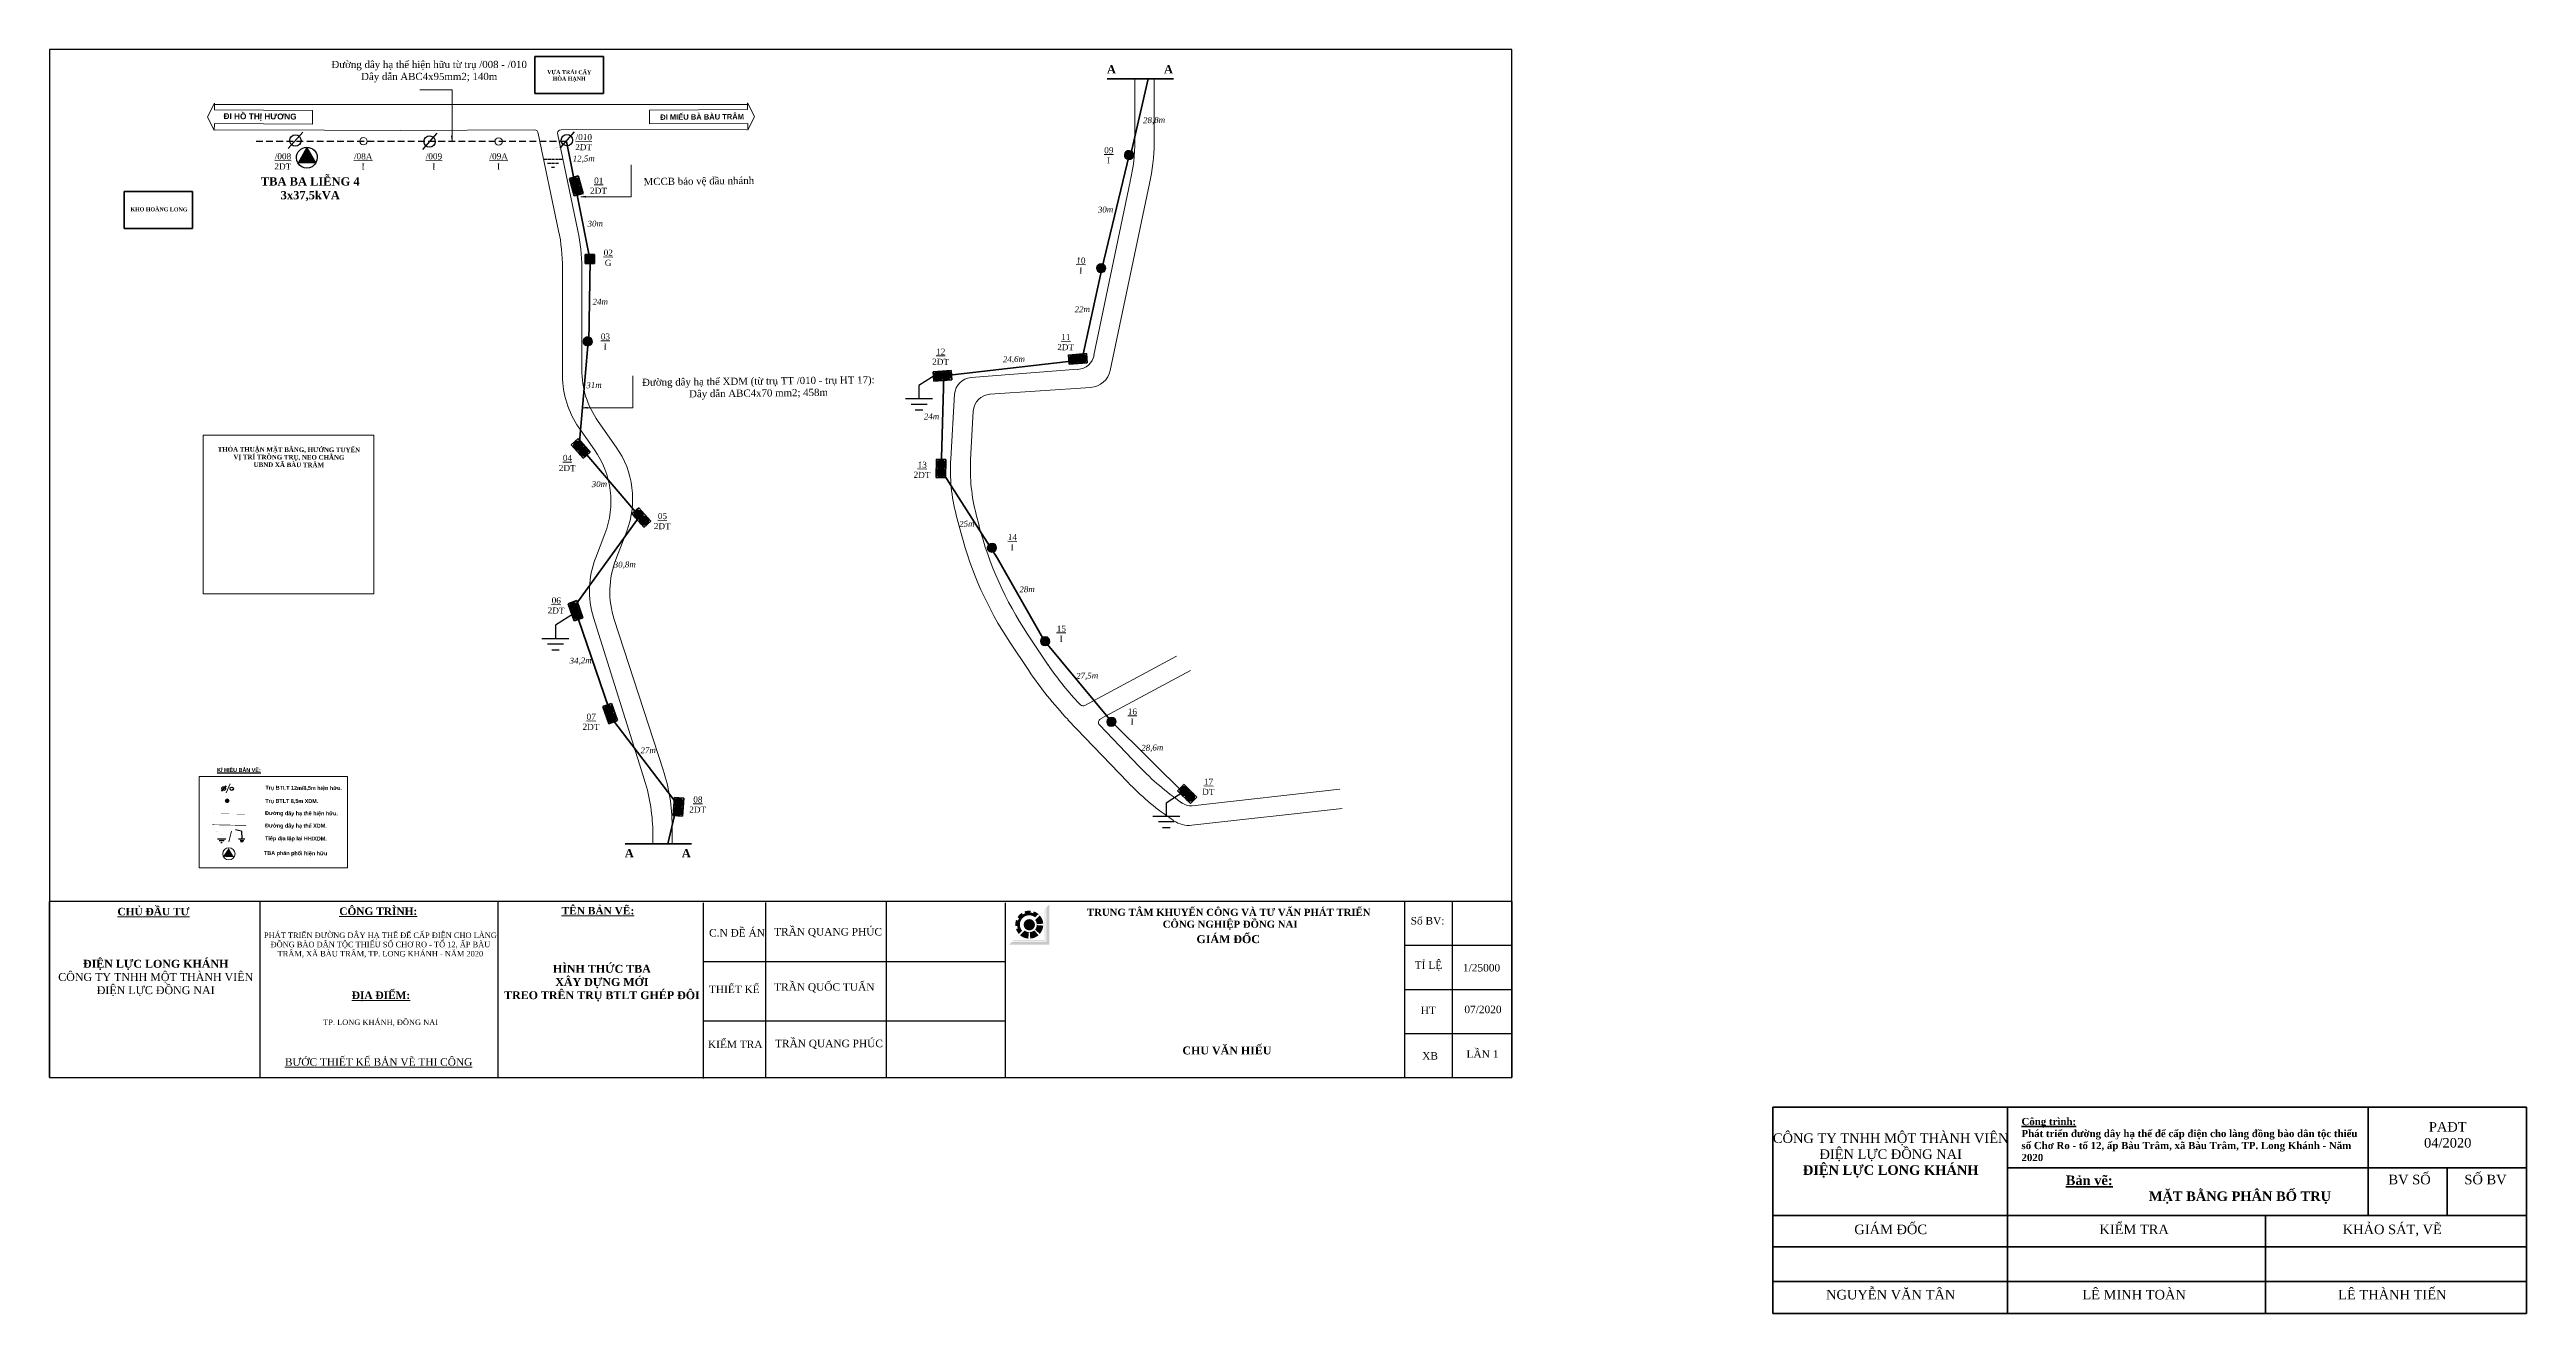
# Model space of a CAD drawing. Header units: metres. Extents: x 429925 to 893472, y 1245258 to 2552490.
# Drawn here: x 440794 to 442171, y 1245258 to 1245961 of the extents above; entities that cross this region are included whole.
import ezdxf

# ---------------------------------------------------------------- set-up
doc = ezdxf.new("R2010")
doc.units = ezdxf.units.M
doc.linetypes.add('DASHED2', pattern=[0.375, 0.25, -0.125])
for name, color, linetype, lineweight in [('00-duong day', 4, 'Continuous', 30), ('duong', 2, 'Continuous', 15), ('duong bao', 3, 'Continuous', 13), ('ĐĐ', 3, 'Continuous', 5)]:
    doc.layers.add(name, color=color, linetype=linetype, lineweight=lineweight)
for name, color, linetype in [('Khung ten', 7, 'Continuous'), ('KHUNGBANVE', 6, 'Continuous'), ('Nen', 7, 'Continuous')]:
    doc.layers.add(name, color=color, linetype=linetype)
doc.styles.add('5', font='VHELVEB.TTF', dxfattribs={"width": 0.9, "height": 3.5})
doc.styles.get("Standard").update_dxf_attribs({"font": 'arial.ttf'})
doc.styles.add('Unicode', font='times.ttf')

# ---------------------------------------------------------------- blocks, each defined once
blk = doc.blocks.new('A$C737B6E6A')
at = {"layer": '00-duong day'}
blk.add_hatch(color=2, dxfattribs=at).paths.add_polyline_path([(4.15, 1.09), (2.28, 4.21), (0.31, 1.2)])
at = {"layer": '00-duong day', "color": 2}
blk.add_line((2.28, 4.21), (0.31, 1.2), dxfattribs=at)
at = {"layer": 'duong bao', "ltscale": 2}
blk.add_circle((2.28, 2.28), 2.28, dxfattribs=at)
blk = doc.blocks.new('A$C16F73B65')
at = {"layer": 'duong bao', "lineweight": 50, "ltscale": 2}
blk.add_hatch(color=2, dxfattribs=at).paths.add_polyline_path([(0, 2.6, 1), (5.2, 2.6, 1)])
at = {"color": 4, "linetype": 'Continuous', "lineweight": 18}
blk.add_lwpolyline([(0, 2.6, -1), (5.2, 2.6, -1)], format="xyb", close=True, dxfattribs=at)
blk = doc.blocks.new('be tong')
at = {"layer": 'duong bao', "lineweight": 50, "ltscale": 2}
for p, q in [((434218.85, 1249749.205), (434218.85, 1249744)), ((434218.85, 1249744), (434228.925, 1249744)), ((434228.925, 1249749.135), (434218.92, 1249749.135)), ((434228.925, 1249744), (434228.925, 1249749.135))]:
    blk.add_line(p, q, dxfattribs=at)
blk = doc.blocks.new('A$C46BF4DDC')
at = {"color": 9, "linetype": 'Continuous'}
blk.add_line((9.9, 11.5), (0, 0), dxfattribs=at)
blk.add_lwpolyline([(0.9, 5.6, -1), (8.8, 5.6, -1)], format="xyb", close=True, dxfattribs=at)
blk = doc.blocks.new('TIẾP ĐỊA HH')
at = {"color": 5, "linetype": 'DASHED2', "lineweight": 30, "ltscale": 15}
for p, q in [((441083.15, 1245905.27), (441083.9, 1245905.27)), ((441084.1, 1245905.27), (441084.84, 1245905.27)), ((441084.1, 1245904.32), (441084.84, 1245904.32)), ((441085.06, 1245905.27), (441085.81, 1245905.27)), ((441085.06, 1245904.32), (441085.81, 1245904.32)), ((441086.02, 1245905.27), (441086.77, 1245905.27)), ((441086.02, 1245904.32), (441086.77, 1245904.32)), ((441086.97, 1245905.27), (441087.72, 1245905.27)), ((441085.06, 1245903.28), (441085.81, 1245903.28))]:
    blk.add_line(p, q, dxfattribs=at)
at = {"color": 5, "linetype": 'DASHED2', "lineweight": 30, "ltscale": 15, "const_width": 0.026}
blk.add_lwpolyline([(441082.19, 1245909.78), (441085.52, 1245907.64), (441085.52, 1245905.27)], dxfattribs=at)
blk = doc.blocks.new('TIẾP ĐỊA XDM')
at = {"layer": '00-duong day', "color": 2}
for p, q in [((440889.4, 1245526), (440886.1, 1245526.8)), ((440889.4, 1245526), (440889.6, 1245521.8)), ((440887.9, 1245521.8), (440891.4, 1245521.7)), ((440888.7, 1245521), (440890.8, 1245520.9)), ((440889, 1245520.2), (440890.4, 1245520.2))]:
    blk.add_line(p, q, dxfattribs=at)

msp = doc.modelspace()

# ---------------------------------------------------------------- hatches: boundary and pattern name
at = {"layer": 'duong bao', "lineweight": 50, "ltscale": 2}
msp.add_hatch(color=256, dxfattribs=at).paths.add_polyline_path([(440937.5, 1245906.3), (440932.7, 1245898), (440942.2, 1245898)])
at = {"layer": 'Khung ten'}
h = msp.add_hatch(color=160, dxfattribs=at)
h.paths.add_polyline_path([(441350, 1245485.4), (441348.4, 1245483.8), (441348.4, 1245464.9), (441329.5, 1245464.9), (441327.9, 1245463.3), (441350, 1245463.3)])
h.paths.add_polyline_path([(441347.9, 1245483.3), (441347.4, 1245482.8), (441347.4, 1245465.9), (441330.5, 1245465.9), (441330, 1245465.4), (441347.9, 1245465.4)], flags=17)
for color, points in [(160, [(441344.1, 1245480.2, 0.10032), (441341.4, 1245481.7), (441341.1, 1245480.7, 0.055263), (441339.6, 1245481.1), (441339.7, 1245482.1, 0.110865), (441336.3, 1245481.7), (441336.7, 1245480.7, 0.055263), (441335.3, 1245480), (441334.8, 1245480.9, 0.110865), (441332.4, 1245478.5), (441333.3, 1245477.9, 0.055263), (441332.6, 1245476.6), (441331.6, 1245477, 0.110865), (441331.2, 1245473.6), (441332.2, 1245473.7, 0.055263), (441332.5, 1245472.2), (441331.6, 1245471.9, 0.10032), (441333.1, 1245469.2), (441334.9, 1245471, -0.904534), (441342.2, 1245478.4)]), (1, [(441342.1, 1245474.3, 1), (441335.8, 1245474.3, 1)])]:
    msp.add_hatch(color=color, dxfattribs=at).paths.add_polyline_path(points)
h = msp.add_hatch(color=104, dxfattribs=at)
h.paths.add_polyline_path([(441344.8, 1245479.5), (441342.2, 1245476.9, -0.149436), (441343.1, 1245474.6), (441346.7, 1245474.9, 0.16445)])
h.paths.add_polyline_path([(441346.7, 1245473.8), (441343.1, 1245474.1, -0.16445), (441342.1, 1245471.6), (441344.8, 1245469.2, 0.16445)])
h.paths.add_polyline_path([(441344.1, 1245468.5), (441341.7, 1245471.2, -0.16445), (441339.2, 1245470.2), (441339.5, 1245466.6, 0.16445)])
h.paths.add_polyline_path([(441338.4, 1245466.6), (441338.7, 1245470.2, -0.149436), (441336.4, 1245471.1), (441333.8, 1245468.5, 0.16445)])

# ---------------------------------------------------------------- linework, layer by layer
at = {"color": 4, "linetype": 'Continuous', "lineweight": 18}
for p, q in [((441000.3, 1245938.4), (441018.1, 1245938.4)), ((441397.6, 1245944.6), (441397.6, 1245910.1)), ((441408.3, 1245944.6), (441408.3, 1245908.9)), ((440886.5, 1245930.3), (440932.7, 1245930.3)), ((440932.7, 1245930.3), (440946.9, 1245930.3)), ((440946.9, 1245930.3), (441009, 1245930.3)), ((441009, 1245930.3), (441087.3, 1245930.3)), ((441087.3, 1245930.3), (441182, 1245930.3)), ((440886.5, 1245916.3), (440947.3, 1245916)), ((440947.3, 1245916), (440989.2, 1245915.8)), ((440989.2, 1245915.8), (441064, 1245916.2)), ((441066, 1245914.2), (441077.3, 1245860.1)), ((441076.7, 1245914.3), (441088.1, 1245860)), ((441078.7, 1245916.3), (441087.3, 1245916.4)), ((441087.3, 1245916.4), (441182, 1245916.3)), ((441117.6, 1245896.8), (441117.6, 1245878.9)), ((441395, 1245887.6), (441374.9, 1245791)), ((441405.8, 1245886.4), (441383.9, 1245782.5)), ((441079.5, 1245839.6), (441079.5, 1245779.5)), ((441090.2, 1245839.6), (441090.2, 1245782.9)), ((441118.6, 1245779.5), (441118.6, 1245761.7)), ((441365.9, 1245783.1), (441306.7, 1245778.5)), ((441373, 1245773), (441317.1, 1245769.3)), ((441297.4, 1245769.2), (441295.3, 1245733.3)), ((441307.8, 1245759.8), (441306.3, 1245732.8)), ((441088.6, 1245750.7), (441097.3, 1245738.4)), ((441099.3, 1245754.1), (441109.4, 1245739.9)), ((441103.1, 1245691.6), (441097.8, 1245678)), ((441115.2, 1245693.2), (441109.1, 1245677.4)), ((441298.3, 1245702.1), (441301, 1245691.8)), ((441309.4, 1245702.2), (441311, 1245696.3)), ((441096.8, 1245645.1), (441125.1, 1245554.6)), ((441108.3, 1245644), (441135.5, 1245560.4)), ((441338, 1245635.8), (441349.5, 1245618.7)), ((441328.1, 1245631.4), (441338.6, 1245615.6)), ((441420.7, 1245623.6), (441369.8, 1245596.2)), ((441428.6, 1245615.6), (441378.5, 1245588.7)), ((441365.8, 1245598.2), (441367.4, 1245596.6)), ((441360.4, 1245588.3), (441393.7, 1245553.5)), ((441378, 1245585.5), (441400, 1245562.3)), ((441423.6, 1245542.2), (441424.1, 1245541.8)), ((441512.9, 1245539), (441429.3, 1245529.6)), ((441511.6, 1245549.6), (441429.5, 1245540.4)), ((441129.7, 1245524.7), (441129.7, 1245519.2)), ((441140.4, 1245529.4), (441140.4, 1245519.2)), ((441417, 1245533.7), (441419.1, 1245532.2))]:
    msp.add_line(p, q, dxfattribs=at)
at = {"color": 5, "linetype": 'DASHED2', "lineweight": 30, "ltscale": 15}
msp.add_line((441081.7, 1245909.8), (440907.3, 1245909.8), dxfattribs=at)
at = {"color": 9, "linetype": 'Continuous'}
msp.add_lwpolyline([(440794.4, 1245389.4), (441607.2, 1245389.4), (441607.2, 1245960.9), (440794.4, 1245960.9)], close=True, dxfattribs=at)
at = {"color": 4, "linetype": 'Continuous', "lineweight": 18}
for points in [[(441018.4, 1245912.9), (441017.8, 1245912.9), (441018.1, 1245910.4), (441018.1, 1245938.4)], [(441092.2, 1245878.7), (441092.2, 1245879.3), (441089.7, 1245878.9), (441117.6, 1245878.9)], [(441093.2, 1245761.4), (441093.2, 1245762.1), (441090.7, 1245761.7), (441118.6, 1245761.7)]]:
    msp.add_lwpolyline(points, dxfattribs=at)
for points in [[(440940.6, 1245919.4), (440886, 1245919.7), (440885.9, 1245915.9), (440882.2, 1245923.5), (440886, 1245931.1), (440886, 1245927.3), (440940.6, 1245927)], [(441127.8, 1245919.5), (441182.5, 1245919.8), (441182.5, 1245916), (441186.2, 1245923.7), (441182.4, 1245931.3), (441182.4, 1245927.5), (441127.8, 1245927.1)]]:
    msp.add_lwpolyline(points, close=True, dxfattribs=at)
for points in [[(440966.8, 1245909.9, -1), (440970.9, 1245909.9, -1)], [(441042, 1245909.8, -1), (441046.1, 1245909.8, -1)]]:
    msp.add_lwpolyline(points, format="xyb", close=True, dxfattribs=at)
at = {"color": 7, "linetype": 'Continuous'}
msp.add_lwpolyline([(440931.6, 1245900.7, -1), (440943.2, 1245900.8, -1)], format="xyb", close=True, dxfattribs=at)
msp.add_lwpolyline([(440932.7, 1245897.9), (440937.4, 1245906.2), (440942.2, 1245897.9)], close=True, dxfattribs=at)
at = {"color": 5, "linetype": 'DASHED2', "lineweight": 30, "ltscale": 15, "const_width": 0.1}
msp.add_lwpolyline([(440885.5, 1245536.1), (440904.4, 1245535.7)], dxfattribs=at)
at = {"color": 4, "linetype": 'Continuous', "lineweight": 18}
for centre, radius, start, end in [((441064, 1245914.2), 2, 0, 90.3254), ((441078.7, 1245914.3), 2, 90.3254, 180), ((441297.6, 1245910.1), 100, 347.0054, 0), ((441308.3, 1245908.9), 100, 347.0054, 0), ((440979.5, 1245839.6), 100, 0, 11.8497), ((440990.2, 1245839.6), 100, 360, 11.8192), ((441365.2, 1245793), 10, 274.3496, 348.2668), ((441129.5, 1245779.5), 50, 180, 215.1755), ((441140.2, 1245782.9), 50, 180, 215.1755), ((441307.4, 1245768.6), 10, 94.3496, 176.5684), ((441372.2, 1245785), 12, 273.8108, 348.1237), ((441317.8, 1245759.3), 10, 93.8108, 176.9236), ((441056.4, 1245709.6), 50, 339.0039, 35.1755), ((441068.5, 1245711.1), 50, 339.0039, 35.1755), ((441395.1, 1245727.3), 100, 176.5684, 194.6031), ((441406.2, 1245727.5), 100, 176.9236, 194.6031), ((441494.6, 1245742.3), 200, 194.6031, 213.662), ((441504.5, 1245746.7), 200, 194.6031, 213.662), ((441144.5, 1245660.1), 50, 159.0039, 197.377), ((441155.8, 1245659.5), 50, 159.0039, 198.0479), ((441505.1, 1245726.5), 200, 213.662, 223.6826), ((441474.3, 1245701.9), 150, 213.662, 223.6862), ((441368.9, 1245598), 2, 223.6862, 298.2813), ((441379.4, 1245586.9), 2, 118.2813, 223.5071), ((441029.7, 1245524.7), 100, 0, 17.377), ((441040.4, 1245529.4), 100, 0, 18.0479), ((441502.2, 1245657.1), 150, 223.6826, 235.3766), ((441508.8, 1245665.6), 150, 223.5071, 235.3766), ((441428.6, 1245548.4), 8, 235.3766, 276.4147), ((441427.7, 1245544.5), 15, 235.3766, 276.4147)]:
    msp.add_arc(centre, radius, start, end, dxfattribs=at)
at = {"layer": '00-duong day'}
for centre, radius in [((440891.2, 1245550), 1.03), ((440895.7, 1245549.9), 0.933)]:
    msp.add_circle(centre, radius, dxfattribs=at)
at = {"layer": 'duong bao', "lineweight": 50, "ltscale": 2}
for p, q in [((441064.2, 1245957.1), (441064.2, 1245936.5)), ((441064.2, 1245957.1), (441102.3, 1245957.1)), ((441102.3, 1245957.1), (441102.3, 1245936.5)), ((441382.2, 1245944.6), (441419.1, 1245944.6)), ((441405, 1245944.6), (441395.4, 1245902.7)), ((441064.2, 1245936.5), (441102.3, 1245936.5)), ((441081.7, 1245909.8), (441094.9, 1245843.6)), ((441394.5, 1245902.2), (441379.2, 1245838.9)), ((440835.8, 1245881.9), (440835.8, 1245861.3)), ((440835.8, 1245881.9), (440873.9, 1245881.9)), ((440873.9, 1245881.9), (440873.9, 1245861.3)), ((440835.8, 1245861.3), (440873.9, 1245861.3)), ((441092.1, 1245846.9), (441097.2, 1245846.9)), ((441092.1, 1245841.9), (441092.1, 1245846.9)), ((441097.2, 1245841.9), (441092.1, 1245841.9)), ((441094.9, 1245843.6), (441094.1, 1245798.3)), ((441097.2, 1245846.9), (441097.2, 1245841.9)), ((441379.2, 1245838.9), (441368.4, 1245789)), ((441093.7, 1245798.4), (441088.7, 1245740.6)), ((441363.8, 1245787.9), (441291.5, 1245779.5)), ((441291.5, 1245779.5), (441289.9, 1245727)), ((441088.7, 1245740.6), (441122.3, 1245701.2)), ((441289.9, 1245727), (441321, 1245678.3)), ((441122.3, 1245701.2), (441085.9, 1245651)), ((441321, 1245678.3), (441347.2, 1245632.3)), ((441085.9, 1245651), (441107.5, 1245588.2)), ((441347.2, 1245632.3), (441384.5, 1245587.4)), ((441107.5, 1245588.2), (441143.2, 1245541.3)), ((441384.5, 1245587.4), (441426.5, 1245545.8)), ((440892.5, 1245551.6), (440890, 1245548.6)), ((441143.2, 1245541.3), (441138.1, 1245519.2)), ((441114.4, 1245519.2), (441151.2, 1245519.2))]:
    msp.add_line(p, q, dxfattribs=at)
at = {"layer": 'duong bao', "color": 1, "lineweight": 30, "ltscale": 4}
for p, q in [((441288.2, 1245780.8), (441277.6, 1245774.1)), ((441277.6, 1245774.1), (441277.6, 1245766.6)), ((441285.1, 1245766.6), (441270.2, 1245766.6)), ((441282.1, 1245763.6), (441273.2, 1245763.6)), ((441279.7, 1245760.3), (441275.6, 1245760.3)), ((441086.1, 1245647.6), (441075.6, 1245640.8)), ((441075.6, 1245640.8), (441075.6, 1245633.3)), ((441083.1, 1245633.3), (441068.1, 1245633.3)), ((441080, 1245630.3), (441071.2, 1245630.3)), ((441077.7, 1245627), (441073.5, 1245627)), ((441425.6, 1245548.7), (441415.1, 1245541.9)), ((441415.1, 1245541.9), (441415.1, 1245534.5)), ((441422.6, 1245534.5), (441407.6, 1245534.5)), ((441419.5, 1245531.5), (441410.7, 1245531.5)), ((441417.2, 1245528.2), (441413, 1245528.2))]:
    msp.add_line(p, q, dxfattribs=at)
at = {"layer": 'duong bao', "ltscale": 2}
for p, q in [((440894.7, 1245552.6), (440892.6, 1245547.7)), ((440895.5, 1245526.4), (440894, 1245520.4))]:
    msp.add_line(p, q, dxfattribs=at)
at = {"layer": 'duong bao', "lineweight": 50, "ltscale": 2, "const_width": 0.313}
msp.add_lwpolyline([(440884.9, 1245529.9), (440903.8, 1245529.5)], dxfattribs=at)
at = {"layer": 'KHUNGBANVE', "color": 2}
for p, q in [((440794.4, 1245389.4), (440794.4, 1245487.2)), ((441607.2, 1245487.2), (440794.4, 1245487.2)), ((440911.4, 1245389.8), (440911.4, 1245487.4)), ((441043.8, 1245389.4), (441043.8, 1245487.2)), ((441157.8, 1245388.9), (441157.8, 1245486.4)), ((441192.6, 1245389.1), (441192.6, 1245486.6)), ((441259.5, 1245389.4), (441259.5, 1245486.9)), ((441325.7, 1245389.4), (441325.7, 1245486.4)), ((441547.7, 1245389.2), (441547.7, 1245487.2)), ((441574.2, 1245389.2), (441574.2, 1245487.2)), ((441607.2, 1245487.2), (441607.2, 1245389.4)), ((441607.2, 1245462.7), (441547.7, 1245462.7)), ((441325.7, 1245453.7), (441157.8, 1245453.7)), ((441607.2, 1245438.2), (441547.7, 1245438.2)), ((441325.7, 1245420.7), (441157.8, 1245420.7)), ((441607.2, 1245413.7), (441547.7, 1245413.7)), ((440794.4, 1245389.4), (441586.4, 1245389.4))]:
    msp.add_line(p, q, dxfattribs=at)
at = {"layer": 'Nen', "color": 3, "lineweight": 5}
for p, q in [((440974.7, 1245746.5), (440974.7, 1245658.2)), ((440879.7, 1245658.2), (440974.7, 1245658.2)), ((440960, 1245556.8), (440960, 1245506)), ((440877.5, 1245506), (440960, 1245506))]:
    msp.add_line(p, q, dxfattribs=at)
for points in [[(440879.7, 1245658.2), (440879.7, 1245746.5), (440974.7, 1245746.5)], [(440877.5, 1245506), (440877.5, 1245556.8), (440960, 1245556.8)]]:
    msp.add_lwpolyline(points, dxfattribs=at)
at = {"layer": 'ĐĐ', "color": 2, "lineweight": 40, "ltscale": 2}
for p, q in [((441752.2, 1245372.9), (441752.2, 1245258.2)), ((441752.2, 1245372.9), (441752.2, 1245258.2)), ((442171.1, 1245372.9), (441752.2, 1245372.9)), ((441882.6, 1245372.9), (441882.6, 1245258.2)), ((442083.1, 1245372.9), (442083.1, 1245312.7)), ((442171.1, 1245258.2), (442171.1, 1245372.9)), ((442171.1, 1245339.1), (441882.6, 1245339.1)), ((442127, 1245339.1), (442127, 1245312.7)), ((442171.1, 1245312.7), (441752.2, 1245312.7)), ((442026, 1245258.2), (442026, 1245312.6)), ((442171.1, 1245295.2), (441752.2, 1245295.2)), ((442171.1, 1245276), (441752.2, 1245276)), ((442171.1, 1245258.2), (441752.2, 1245258.2))]:
    msp.add_line(p, q, dxfattribs=at)

# ---------------------------------------------------------------- block references
at = {"color": 4, "linetype": 'Continuous', "lineweight": 18, "xscale": 0.8000000000002273, "yscale": 0.7999999999883585, "zscale": 0.8, "rotation": 359.1901508883091}
for p in [(440927.1, 1245905.9), (441001.7, 1245905.3), (441078, 1245906.1)]:
    msp.add_blockref('A$C46BF4DDC', p, dxfattribs=at)
at = {"layer": 'duong bao', "lineweight": 50, "xscale": -2.234468617010862, "yscale": 2.234468617010862, "zscale": 2.234468616969035}
msp.add_blockref('TIẾP ĐỊA HH', (1426665.8, -1538036.5), dxfattribs=at)
at = {"layer": 'duong bao', "lineweight": 50, "ltscale": 2}
for p, rotation in [((441391.6, 1245899.8), 356.0218901972871), ((441084.7, 1245883.9), 15.4096138811224), ((441085.9, 1245879.7), 15.4096138811224), ((441092.8, 1245841.2), 15.4096138811224), ((441376.1, 1245836.9), 356.0218901972871), ((441091.7, 1245795.4), 15.4096138811224), ((441360.9, 1245791.1), 274.7151257790364), ((441365.3, 1245791.4), 274.7151257790364), ((441285.6, 1245781.7), 274.7151257790347), ((441290, 1245782), 274.7151257790347), ((441088, 1245737), 41.64229748084175), ((441090.9, 1245733.7), 41.64229748084175), ((441287.2, 1245727.7), 358.2608150280806), ((441287.1, 1245723.2), 358.2608150280806), ((441121.6, 1245698.6), 41.6422974808423), ((441124.6, 1245695.3), 41.6422974808423), ((441315.5, 1245681.4), 358.2608150280806), ((441084.4, 1245647.5), 19.64551791488262), ((441085.9, 1245643.4), 19.64551791488262), ((441345.1, 1245629.4), 358.2608150280806), ((441103.6, 1245590.4), 19.64551791488262), ((441105.1, 1245586.2), 19.64551791488262), ((441381.9, 1245584.6), 358.2608150280774), ((441425.1, 1245552.3), 225.3350653235019), ((441141, 1245535.2), 356.0218901972859), ((441141.3, 1245539.7), 356.0218901972859), ((441428.2, 1245549.2), 225.3350653235019)]:
    msp.add_blockref('A$C16F73B65', p, dxfattribs=dict(at, rotation=rotation))
at = {"layer": 'duong bao', "lineweight": 50}
for p, rotation in [((1761287.4, 1159351.2), 105.409613881926), ((111342.8, -35422.1), 4.715125785369641), ((111267.5, -35431.5), 4.715125785369641), ((1663567.2, 1751669.4), 131.6422974832479), ((1677282.1, 773774.5), 88.2608150349493), ((1663600.9, 1751631), 131.6422974832479), ((1764072.4, 1256865.5), 109.645517915443), ((1764091.6, 1256808.3), 109.645517915443), ((-745927.6, 661931.8), 315.335065328191), ((1657755, 725660.6), 86.02189019645375)]:
    msp.add_blockref('be tong', p, dxfattribs=dict(at, rotation=rotation))
at = {"layer": 'duong bao', "lineweight": 50, "ltscale": 2, "zscale": 0.8}
for p, xscale, yscale, rotation in [((441084.9, 1245884.7), 0.8000000000627113, 0.8000000000486835, 15.40961388162219), ((441366.1, 1245791.1), 0.8000000000671135, 0.8000000000352543, 274.7151257811432), ((441290.8, 1245781.7), 0.8000000000671135, 0.8000000000352543, 274.7151257811432), ((441087.8, 1245737.8), 0.8000000000660371, 0.8000000000639318, 41.64229748022237), ((441287.7, 1245728.3), 0.7999999999515779, 0.8000000000552632, 358.2608150280795), ((441121.5, 1245699.4), 0.8000000000660371, 0.8000000000639318, 41.64229748022237), ((441084.5, 1245648.3), 0.8000000000462483, 0.8000000000413579, 19.64551791451828), ((441103.7, 1245591.2), 0.8000000000462483, 0.8000000000413579, 19.64551791451828), ((441141.7, 1245540.3), 0.8000000000483686, 0.8000000000432053, 356.0218901973092), ((441428.4, 1245548.4), 0.8000000000428978, 0.8000000000328669, 225.3350653199305)]:
    msp.add_blockref('A$C16F73B65', p, dxfattribs=dict(at, xscale=xscale, yscale=yscale, rotation=rotation))
at = {"layer": 'duong bao', "lineweight": 50, "ltscale": 2, "xscale": 0.3999999999941792, "yscale": 0.4000000000232831, "zscale": 0.4}
msp.add_blockref('A$C16F73B65', (440892.1, 1245542.2), dxfattribs=at)
at = {"layer": 'duong bao', "lineweight": 50}
for name, p in [('TIẾP ĐỊA HH', (-195.4, -383.2)), ('TIẾP ĐỊA XDM', (11.6, 0.3))]:
    msp.add_blockref(name, p, dxfattribs=at)
at = {"layer": 'duong bao', "ltscale": 2, "xscale": 1.491494303947547, "yscale": 1.491494303918444, "zscale": 1.491494303933817}
msp.add_blockref('A$C737B6E6A', (440890.7, 1245510.3), dxfattribs=at)

# ---------------------------------------------------------------- texts
at = {"color": 4, "linetype": 'Continuous', "lineweight": 18, "attachment_point": 5}
for s, insert, char_height, width in [('{\\fTimes New Roman|b0|i0|c0|p18;\\C7;Đường dây hạ thế hiện hữu từ trụ /008 - /010 \\PDây dẫn ABC4x95mm2; 140m}', (441005.4, 1245948.6), 4, 113.382), ('{\\fTimes New Roman|b1|i0|c0|p18;\\C7;A}', (441384.6, 1245949.9), 4.587, 69.6), ('{\\fTimes New Roman|b1|i0|c0|p18;\\C7;A}', (441416.3, 1245949.9), 4.587, 69.6), ('{\\fTimes New Roman|b1|i0|c0|p18;\\C7;TBA BA LIỄNG 4 3x37,5kVA}', (440939.3, 1245883.2), 4.587, 69.6), ('{\\fTimes New Roman|b1|i0|c0|p18;\\C7;A}', (441116.6, 1245514.1), 4.587, 69.6), ('{\\fTimes New Roman|b1|i0|c0|p18;\\C7;A}', (441148.3, 1245514.1), 4.587, 69.6)]:
    msp.add_mtext(s, dxfattribs=dict(at, insert=insert, char_height=char_height, width=width))
at = {"rotation": 359.7184, "style": '5'}
for s, insert, char_height, width, attachment_point in [('{\\fTimes New Roman|b1|i0|c0|p18;VỰA TRÁI CÂY\\PHÒA HẠNH}', (441083.2, 1245942.9), 2.192, 65.296, 8), ('{\\fTimes New Roman|b1|i0|c0|p18;KHO HOÀNG LONG}', (440855.2, 1245870.9), 2.192, 65.296, 8), ('{\\fTimes New Roman|b1|i0|c0|p18;THỎA THUẬN MẶT BẰNG, HƯỚNG TUYẾN\\PVỊ TRÍ TRỒNG TRỤ, NEO CHẰNG\\PUBND XÃ BÀU TRÂM}', (440927.4, 1245728.7), 2.537, 75.548, 8), ('\\pi1.229;{\\fArial|b1|i0|c0|p34;\\LKÍ HIỆU BẢN VẼ:}', (440886.3, 1245558.7), 2.192, 59.198, 7), ('{\\fArial|b1|i0|c0|p34;Trụ BTLT 12m/8,5m hiện hữu.}', (440914.4, 1245548.8), 2.192, 65.296, 7), ('{\\fArial|b1|i0|c0|p34;Trụ BTLT 8,5m XDM.}', (440914.3, 1245541.5), 2.192, 65.296, 7), ('{\\fArial|b1|i0|c0|p34;Đường dây hạ thế hiện hữu.}', (440914.2, 1245534.6), 2.192, 59.198, 7), ('{\\fArial|b1|i0|c0|p34;Đường dây hạ thế XDM.}', (440914.2, 1245527.7), 2.192, 59.198, 7), ('{\\fArial|b1|i0|c0|p34;TBA phân phối hiện hữu}', (440913.6, 1245512.4), 2.192, 59.198, 7), ('{\\fArial|b1|i0|c0|p34;Tiếp địa lặp lại HH/XDM.}', (440914.2, 1245520.6), 2.192, 59.198, 7)]:
    msp.add_mtext(s, dxfattribs=dict(at, insert=insert, char_height=char_height, width=width, attachment_point=attachment_point))
at = {"color": 4, "linetype": 'Continuous', "lineweight": 18, "attachment_point": 5}
for s, insert, char_height, width, rotation in [('{\\fArial Unicode MS|b1|i0|c0|p34;\\C7;ĐI HỒ THỊ HƯƠNG}', (440911.4, 1245923.3), 3.287, 58.42, 359.6546), ('{\\fArial Unicode MS|b1|i0|c0|p34;\\C7;ĐI MIẾU BÀ BÀU TRÂM}', (441157.1, 1245923.4), 3, 61.907, 0.3454), ('{\\fTimes New Roman|b0|i1|c0|p18;\\C7;28,8m}', (441408.3, 1245921.3), 3.287, 17.78, 1.4944), ('{\\fTimes New Roman|b0|i0|c0|p18;\\L\\C7;/010\\P\\l2DT}', (441091.3, 1245909.4), 3.387, 17.272, 358.9774), ('{\\fTimes New Roman|b0|i0|c0|p18;\\L\\C7;/008\\P\\l2DT}', (440924.1, 1245898.7), 3.387, 17.272, 358.9774), ('{\\fTimes New Roman|b0|i0|c0|p18;\\L\\C7;/08A\\P\\lI}', (440968.7, 1245898.7), 3.387, 17.272, 358.9774), ('{\\fTimes New Roman|b0|i0|c0|p18;\\L\\C7;/009\\P\\lI}', (441008, 1245898.7), 3.387, 17.272, 358.9774), ('{\\fTimes New Roman|b0|i0|c0|p18;\\L\\C7;/09A\\P\\lI}', (441044, 1245898.7), 3.387, 17.272, 358.9774), ('{\\fTimes New Roman|b0|i1|c0|p18;\\C7;12,5m}', (441091.3, 1245899.9), 3.287, 17.78, 1.4944), ('{\\fTimes New Roman|b0|i0|c0|p18;\\L\\C7;09\\P\\lI}', (441383.1, 1245902.1), 3.387, 17.272, 358.9774), ('{\\fTimes New Roman|b0|i0|c0|p18;\\L\\C7;01\\P\\l2DT}', (441099.6, 1245885.2), 3.387, 17.272, 358.9774), ('{\\fTimes New Roman|b0|i0|c0|p18;\\C7;MCCB bảo vệ đầu nhánh}', (441155.3, 1245887.3), 4, 140.514, 0.6566), ('{\\fTimes New Roman|b0|i1|c0|p18;\\C7;30m}', (441381.3, 1245871.9), 3.287, 17.78, 1.4944), ('{\\fTimes New Roman|b0|i1|c0|p18;\\C7;30m}', (441097.7, 1245864.1), 3.287, 17.78, 1.4944), ('{\\fTimes New Roman|b0|i0|c0|p18;\\L\\C7;02\\P\\lG}', (441104.9, 1245845.1), 3.387, 17.272, 358.9774), ('{\\fTimes New Roman|b0|i0|c0|p18;\\L\\C7;10\\P\\lI}', (441367.6, 1245840.8), 3.387, 17.272, 358.9774), ('{\\fTimes New Roman|b0|i1|c0|p18;\\C7;24m}', (441100.5, 1245820.7), 3.287, 17.78, 1.4944), ('{\\fTimes New Roman|b0|i1|c0|p18;\\C7;22m}', (441368.4, 1245816.5), 3.287, 17.78, 1.4944), ('{\\fTimes New Roman|b0|i0|c0|p18;\\L\\C7;03\\P\\lI}', (441103.3, 1245798.5), 3.387, 17.272, 358.9774), ('{\\fTimes New Roman|b0|i0|c0|p18;\\L\\C7;11\\P\\l2DT}', (441359.2, 1245798.2), 3.387, 17.272, 358.9774), ('{\\fTimes New Roman|b0|i0|c0|p18;\\L\\C7;12\\P\\l2DT}', (441289.7, 1245790.1), 3.387, 17.272, 358.9774), ('{\\fTimes New Roman|b0|i1|c0|p18;\\C7;24,6m}', (441330.4, 1245788.4), 3.287, 17.78, 1.4944), ('{\\fTimes New Roman|b0|i1|c0|p18;\\C7;31m}', (441097, 1245774.3), 3.287, 17.78, 1.4944), ('{\\fTimes New Roman|b0|i0|c0|p18;\\C7;Đường dây hạ thế XDM (từ trụ TT /010 - trụ HT 17):\\PDây dẫn ABC4x70 mm2; 458m}', (441188.4, 1245772.6), 4, 140.514, 0.6566), ('{\\fTimes New Roman|b0|i1|c0|p18;\\C7;24m}', (441284.6, 1245756.9), 3.287, 17.78, 1.4944), ('{\\fTimes New Roman|b0|i0|c0|p18;\\L\\C7;04\\P\\l2DT}', (441082.2, 1245731), 3.387, 17.272, 358.9774), ('{\\fTimes New Roman|b0|i0|c0|p18;\\L\\C7;13\\P\\l2DT}', (441279.4, 1245727.2), 3.387, 17.272, 358.9774), ('{\\fTimes New Roman|b0|i1|c0|p18;\\C7;30m}', (441100, 1245719.3), 3.287, 17.78, 1.4944), ('{\\fTimes New Roman|b0|i0|c0|p18;\\L\\C7;05\\P\\l2DT}', (441135, 1245698.7), 3.387, 17.272, 358.9774), ('{\\fTimes New Roman|b0|i1|c0|p18;\\C7;25m}', (441304.2, 1245697.2), 3.287, 17.78, 1.4944), ('{\\fTimes New Roman|b0|i0|c0|p18;\\L\\C7;14\\P\\lI}', (441329.5, 1245687), 3.387, 17.272, 358.9774), ('{\\fTimes New Roman|b0|i1|c0|p18;\\C7;30,8m}', (441114.1, 1245674.2), 3.287, 17.78, 1.4944), ('{\\fTimes New Roman|b0|i1|c0|p18;\\C7;28m}', (441337.7, 1245660.8), 3.287, 17.78, 1.4944), ('{\\fTimes New Roman|b0|i0|c0|p18;\\L\\C7;06\\P\\l2DT}', (441076, 1245651.8), 3.387, 17.272, 358.9774), ('{\\fTimes New Roman|b0|i0|c0|p18;\\L\\C7;15\\P\\lI}', (441356.7, 1245636.1), 3.387, 17.272, 358.9774), ('{\\fTimes New Roman|b0|i1|c0|p18;\\C7;34,2m}', (441089.6, 1245620.8), 3.287, 17.78, 1.4944), ('{\\fTimes New Roman|b0|i1|c0|p18;\\C7;27,5m}', (441371.1, 1245612.4), 3.287, 17.78, 1.4944), ('{\\fTimes New Roman|b0|i0|c0|p18;\\L\\C7;16\\P\\lI}', (441396.2, 1245590), 3.387, 17.272, 358.9774), ('{\\fTimes New Roman|b0|i0|c0|p18;\\L\\C7;07\\P\\l2DT}', (441095.4, 1245587.1), 3.387, 17.272, 358.9774), ('{\\fTimes New Roman|b0|i1|c0|p18;\\C7;27m}', (441127.1, 1245571.3), 3.287, 17.78, 1.4944), ('{\\fTimes New Roman|b0|i1|c0|p18;\\C7;28,6m}', (441407.3, 1245572.4), 3.287, 17.78, 1.4944), ('{\\fTimes New Roman|b0|i0|c0|p18;\\L\\C7;17\\P\\lDT}', (441438.5, 1245551), 3.387, 17.272, 358.9774), ('{\\fTimes New Roman|b0|i0|c0|p18;\\L\\C7;08\\P\\l2DT}', (441154.7, 1245541.1), 3.387, 17.272, 358.9774)]:
    msp.add_mtext(s, dxfattribs=dict(at, insert=insert, char_height=char_height, width=width, rotation=rotation))
at = {"layer": 'duong', "attachment_point": 2, "style": 'Unicode'}
for s, insert, char_height, width in [('{\\fTimes New Roman|b1|i0|c0|p18;\\LCHỦ ĐẦU TƯ}', (440852.2, 1245483.7), 4.18, 336.927), ('{\\fTimes New Roman|b1|i0|c0|p18;\\LCÔNG TRÌNH:}', (440977.1, 1245483.9), 4.18, 336.927), ('{\\fTimes New Roman|b1|i0|c0|p18;\\LTÊN BẢN VẼ:}', (441099.2, 1245484.2), 4.18, 336.927), ('{\\fTimes New Roman|b1|i0|c0|p18;TRUNG TÂM KHUYẾN CÔNG VÀ TƯ VẤN PHÁT TRIỂN\\P CÔNG NGHIỆP ĐỒNG NAI}', (441449.8, 1245483.2), 3.96, 336.927), ('{\\fTimes New Roman|b0|i0|c186|p18;PHÁT TRIỂN Đ}Ư{\\fTimes New Roman|b0|i0|c186|p18;ỜNG DÂY HẠ THẾ ĐỂ CẤP ĐIỆN CHO LÀNG ĐỒNG BÀO DÂN TỘC THIỂU SỐ CH}Ơ {\\fTimes New Roman|b0|i0|c186|p18;RO - TỔ 12, ẤP BÀU TRÂM, XÃ BÀU TRÂM, TP. LONG KHÁNH - NĂM 2020}', (440978.3, 1245470), 3.0798, 130.669), ('C.N ĐỀ ÁN', (441176.5, 1245471.9), 4.18, 336.927), ('TRẦN QUANG PHÚC', (441227.1, 1245472.5), 4.18, 336.927), ('{\\fTimes New Roman|b1|i0|c0|p18;GIÁM ĐỐC}', (441449.5, 1245468.5), 4.4, 336.927), ('Số BV:', (441560.3, 1245478.6), 4.18, 336.927), ('{\\fTimes New Roman|b1|i0|c0|p18;ĐIỆN LỰC LONG KHÁNH\\P}CÔNG TY TNHH MỘT THÀNH VIÊN\\PĐIỆN LỰC ĐỒNG NAI', (440853.4, 1245454.8), 4.4, 336.927), ('TỈ LỆ', (441560.8, 1245453.9), 4.18, 336.927), ('{\\fTimes New Roman|b1|i0|c0|p18;HÌNH THỨC TBA \\PXÂY DỰNG MỚI \\PTREO TRÊN TRỤ BTLT GHÉP ĐÔI}', (441101.4, 1245452), 4.4, 336.927), ('THIẾT KẾ', (441175, 1245440.5), 4.18, 336.927), ('TRẦN QUỐC TUẤN', (441225, 1245441.8), 4.18, 336.927), ('\\A1;1/25000', (441590.3, 1245452.5), 4.18, 336.927), ('{\\fTimes New Roman|b1|i0|c0|p18;\\LĐỊA ĐIẾM:}', (440978.6, 1245437.2), 4.18, 127.676), ('HT', (441560.7, 1245428.8), 4.18, 336.927), ('07/2020', (441591.1, 1245429.3), 4.18, 336.927), ('{\\fTimes New Roman|b0|i0|c186|p18;\\H0.7368x;TP. LONG KHÁNH, ĐỒNG NAI}', (440978.4, 1245421.6), 4.18, 129.113), ('{\\LBƯỚC THIẾT KẾ BẢN VẼ THI CÔNG}', (440977.3, 1245400.1), 4.18, 336.927), ('KIỂM TRA', (441175.5, 1245409.9), 4.18, 336.927), ('TRẦN QUANG PHÚC', (441227.6, 1245410.4), 4.18, 336.927), ('{\\fTimes New Roman|b1|i0|c0|p18;CHU VĂN HIẾU}', (441448.8, 1245406.6), 4.4, 336.927), ('XB', (441561.7, 1245403.5), 4.18, 336.927), ('LẦN 1', (441590.8, 1245404.5), 4.18, 336.927)]:
    msp.add_mtext(s, dxfattribs=dict(at, insert=insert, char_height=char_height, width=width))
at = {"layer": 'duong', "color": 2, "lineweight": 40, "style": 'Unicode'}
for s, insert, char_height, width, attachment_point in [('CÔNG TY TNHH MỘT THÀNH VIÊN \\PĐIỆN LỰC ĐỒNG NAI\\P{\\fTimes New Roman|b1|i0|c0|p18;ĐIỆN LỰC LONG KHÁNH}', (441817.7, 1245358.3), 5.317, 181.862, 2), ('{\\fTimes New Roman|b1|i0|c163|p18;\\LCông trình:\\P\\l\\C256;Phát triển đường dây hạ thế để cấp điện cho làng đồng bào dân tộc thiểu số Chơ Ro - tổ 12, ấp Bàu Trâm, xã Bàu Trâm, TP. Long Khánh - Năm 2020 }', (441890.4, 1245366.9), 4, 192.739, 1), ('{\\fTimes New Roman|b0|i0|c186|p18;PAĐT\\P}04{\\fTimes New Roman|b0|i0|c186|p18;/20}20', (442127.3, 1245364.6), 5.317, 181.862, 2), ('{\\fTimes New Roman|b1|i0|c0|p18;\\LBản vẽ:\\l  \\P                       MẶT BẰNG PHÂN BỐ TRỤ}', (441915, 1245334.9), 5.317, 181.862, 1), ('BV SỐ', (442106.1, 1245335.3), 5.32, 181.862, 2), ('SỐ BV', (442148.3, 1245335.3), 5.32, 181.862, 2), ('GIÁM ĐỐC', (441817.7, 1245307.6), 5.32, 181.862, 2), ('KIỂM TRA', (441953, 1245307.6), 5.32, 181.862, 2), ('KHẢO SÁT, VẼ', (442096.5, 1245307.6), 5.317, 181.862, 2), ('NGUYỄN VĂN TÂN', (441817.7, 1245271.3), 5.317, 181.862, 2), ('LÊ MINH TOÀN', (441953, 1245271.3), 5.317, 181.862, 2), ('LÊ THÀNH TIẾN', (442096.5, 1245271.3), 5.317, 181.862, 2)]:
    msp.add_mtext(s, dxfattribs=dict(at, insert=insert, char_height=char_height, width=width, attachment_point=attachment_point))

doc.saveas('drawing.dxf')
